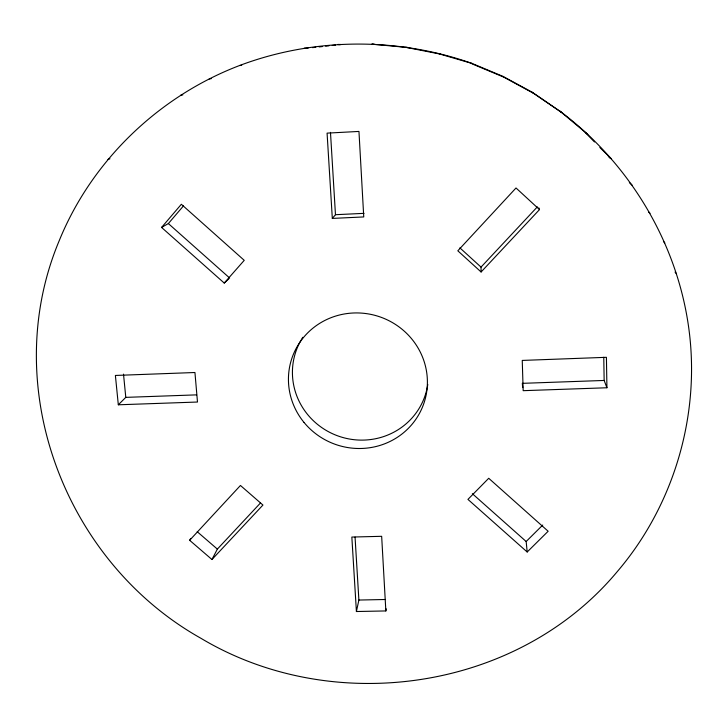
<?xml version="1.0" encoding="UTF-8"?>
<svg xmlns="http://www.w3.org/2000/svg" width="728" height="728" viewBox="0 0 728 728"><rect width="100%" height="100%" fill="white"/><g stroke="black" fill="none" stroke-linecap="round" stroke-linejoin="round"><path stroke-width="1.09" d="M385.849 610.938L381.663 536.309L351.842 537.055L356.411 611.52L385.849 610.938L386.186 608.845M356.411 611.52L358.886 600.045L355.055 537.091M374.183 44.217L371.808 44.144L405.742 47.311L439.266 53.899L472.135 63.473L502.984 76.376L532.341 92.31L561.752 112.531C632.505 166.193 680.571 248.858 689.889 337.382C698.707 421.057 672.071 507.434 617.417 571.435C517.863 691.009 333.16 717.444 200.864 638.256C64.628 561.77 -1.929 386.495 59.186 240.768C91.746 160.606 158.904 96.269 239.594 65.511C313.741 37.574 397.488 37.01 472.135 63.473M190.718 538.474L189.653 540.303L211.957 559.514L217.363 549.103L260.442 503.021M332.314 218.418L327.081 133.133L358.959 131.431L363.754 216.935L332.314 218.418L335.471 214.705L330.476 132.369M161.571 227.427L181.354 204.277L244.235 260.333L224.233 283.055L161.571 227.427L168.359 223.56L183.447 205.933M189.653 540.303L240.449 485.467L262.945 505.05L211.957 559.514M481.099 271.99L539.494 209.6L516.015 187.979L457.821 250.805L481.099 271.99L481.026 267.112L537.364 206.852M118.318 404.795L197.488 402.029L194.94 372.509L115.388 375.448L118.318 404.795L125.789 397.37L196.606 394.867M527.19 551.997L467.94 499.399L488.725 478.278L548.148 531.249L527.19 551.997L526.162 541.514L542.733 525.061M224.233 283.055L228.874 278.742M107.944 159.396L109.946 158.795M439.266 53.899L440.14 53.754M180.635 95.232L182.81 94.877M209.245 78.915L211.22 78.679M312.494 47.639L315.788 47.275M319.073 46.91L322.358 46.556M325.644 46.192L328.929 45.828M332.214 45.464L335.499 45.1M338.784 44.736L340.977 44.499L337.847 44.435M239.594 65.511L241.705 65.347M335.471 214.705L364.036 213.35M522.213 383.347L604.149 380.453L606.925 387.76L523.177 390.681L522.249 360.424L606.424 357.311L606.925 387.76M358.886 600.045L385.503 599.49M304.24 48.139L308.117 48.121M405.742 47.311L407.361 47.311M471.999 63.846L503.558 77.041L533.588 93.339L561.752 112.531M559.878 111.075L587.742 134.398M532.341 92.31L533.588 93.339M599.854 147.493L611.265 158.677M197.206 531.704L217.363 549.103M168.359 223.56L229.657 278.023M472.354 493.693L526.162 541.514M629.347 182.619L632.095 185.067M459.887 247.857L481.026 267.112M648.484 211.793L650.013 213.268M585.285 132.451L594.485 141.951M663.472 241.505L664.846 242.943M675.038 272.09L676.494 273.746M502.984 76.376L503.558 77.041M608.29 156.192L609.7 157.976M538.82 207.817L539.494 209.6M522.349 384.393L522.759 387.533M123.505 374.128L125.789 397.37M603.767 357.257L604.149 380.453M427.782 384.475A68.259 66.203 19.8 0 1 338.529 436.145A68.259 66.203 19.8 0 1 301.155 339.976M301.692 339.084A68.259 66.203 19.8 0 1 302.803 337.31M304.04 422.449A69.742 67.54 19.8 0 0 422.859 406.124A69.742 67.54 19.8 0 0 346.846 313.586A69.742 67.54 19.8 0 0 304.04 422.449"/></g></svg>
